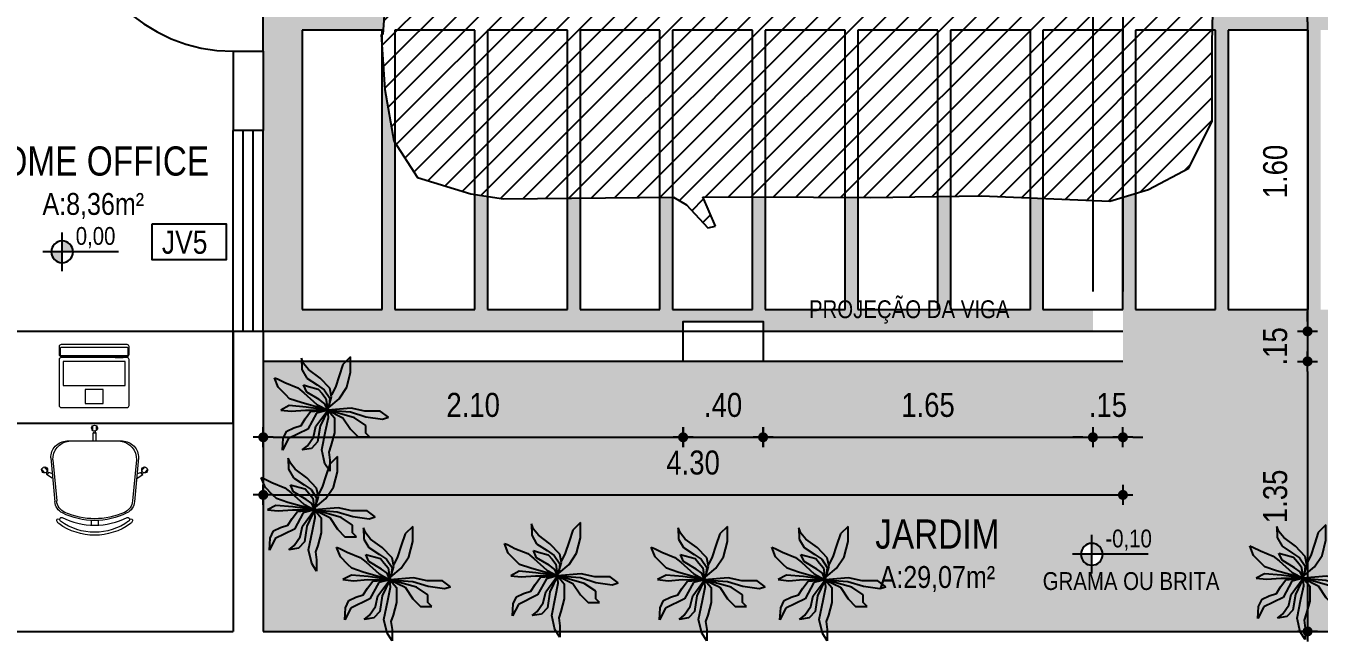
# Model space of a CAD drawing. Header units: millimetres. Extents: x 3955 to 10567, y -112 to 1797.
# Drawn here: x 5277.78 to 5284.25, y 1006.42 to 1009.52 of the extents above; entities that cross this region are included whole.
import ezdxf
from ezdxf.enums import TextEntityAlignment as Align

# ---------------------------------------------------------------- set-up
doc = ezdxf.new("R2010")
doc.units = ezdxf.units.MM
doc.header["$LTSCALE"] = 20
doc.linetypes.add('DASHDOT2', pattern=[0.5, 0.25, -0.125, 0, -0.125])
doc.linetypes.add('HIDDEN2', pattern=[0.1875, 0.125, -0.0625])
for name, color, linetype in [('COTA', 7, 'Continuous'), ('DIVERSOS', 1, 'Continuous'), ('E-hatch', 8, 'Continuous'), ('E-txt-g', 3, 'Continuous'), ('LAYER1', 2, 'Continuous'), ('LAYER7', 4, 'Continuous'), ('PAREDE', 5, 'Continuous'), ('pergolado', 8, 'Continuous'), ('URBANIZACAO', 20, 'Continuous')]:
    doc.layers.add(name, color=color, linetype=linetype)
doc.layers.add('E-Lay-9', color=9, linetype='Continuous', lineweight=9)
doc.layers.add('E-Txt-W', color=7, linetype='Continuous', lineweight=20)
doc.styles.add('F2', font='ARIALN.TTF')
doc.styles.add('REG60', font='romans.shx', dxfattribs={"width": 0.8, "height": 0.15})
doc.styles.add('REG80', font='romans.shx', dxfattribs={"width": 0.8, "height": 0.2})
doc.dimstyles.new('ARQUITETURA', dxfattribs={"dimtxt": 0.11, "dimasz": 0.05, "dimexe": 0.1, "dimexo": 0, "dimgap": 0.1, "dimtad": 1, "dimzin": 5, "dimdsep": 46, "dimtxsty": 'F2', "dimblk": 'COTA', "dimcen": 0, "dimse1": 1, "dimse2": 1, "dimadec": 0, "dimazin": 0, "dimtfac": 2, "dimtix": 1, "dimtmove": 2, "dimatfit": 3, "dimldrblk": 'COTA', "dimfxl": 1, "dimtolj": 1, "dimtzin": 5, "dimarcsym": 0})
pattern_1 = [(270, (0, 0), (0.0898025, -0.0898025), [0.0238125, -0.1557925]), (225, (0, 0), (0.0898025612, -0.0898025612), [0.0238125, -0.1031875]), (315, (0, 0), (0.0898025612, 0.0898025612), [0.0238125, -0.1031875])]

# ---------------------------------------------------------------- blocks, each defined once
blk = doc.blocks.new('COTA')
at = {"layer": 'COTA'}
for p, q in [((-1, 0), (1, 0)), ((0, 1), (0, -1))]:
    blk.add_line(p, q, dxfattribs=at)
at = {"layer": 'COTA', "const_width": 0.5}
blk.add_lwpolyline([(-0.25, 0, 1), (0.25, 0, 1)], format="xyb", close=True, dxfattribs=at)
blk = doc.blocks.new('*D264')
at = {"color": 0, "lineweight": -2}
blk.add_line((5283.3158, 1013.6789), (5285.5658, 1013.6789), dxfattribs=at)
at = {"color": 0, "lineweight": -2, "xscale": 0.05, "yscale": 0.05, "zscale": 0.05, "rotation": 180}
blk.add_blockref('COTA', (5283.2658, 1013.6789), dxfattribs=at)
at = {"color": 0, "lineweight": -2, "xscale": 0.05, "yscale": 0.05, "zscale": 0.05}
blk.add_blockref('COTA', (5285.6158, 1013.6789), dxfattribs=at)
at = {"color": 0, "insert": (5284.4408, 1013.8402), "char_height": 0.12, "attachment_point": 5, "style": 'F2'}
blk.add_mtext('\\A1;2.35', dxfattribs=at)
blk = doc.blocks.new('TXT-AMB75')
at = {"layer": 'E-txt-g', "style": 'REG80', "width": 0.8, "flags": 8}
blk.add_attdef('TXT', text='', height=0.2, dxfattribs=at).set_placement((0.0055, 0.2964), align=Align.CENTER)
at = {"layer": 'E-Txt-W', "style": 'REG60', "width": 0.8, "flags": 8}
blk.add_attdef('TXT', text='', height=0.15, dxfattribs=at).set_placement((0.0055, 0.0271), align=Align.CENTER)
blk = doc.blocks.new('NIVEL')
at = {"layer": 'DIVERSOS'}
h = blk.add_hatch(color=7, dxfattribs=at)
h.paths.add_polyline_path([(0, 0.137, 0.414214), (-0.137, 0), (0, 0)])
h.paths.add_polyline_path([(0, 0), (0, -0.137, 0.414214), (0.137, 0)])
at = {"layer": 'DIVERSOS', "color": 7}
for p, q in [((0, 0.242), (0, -0.242)), ((0.709, 0), (-0.242, 0))]:
    blk.add_line(p, q, dxfattribs=at)
blk.add_circle((0, 0), 0.137, dxfattribs=at)
blk = doc.blocks.new('*D317')
at = {"color": 0, "lineweight": -2}
blk.add_line((5284.1894, 1009.5457), (5284.1894, 1008.0477), dxfattribs=at)
at = {"color": 0, "lineweight": -2, "xscale": 0.05, "yscale": 0.05, "zscale": 0.05}
for p, rotation in [((5284.1894, 1009.5957), 90), ((5284.1894, 1007.9977), 270)]:
    blk.add_blockref('COTA', p, dxfattribs=dict(at, rotation=rotation))
at = {"color": 0, "insert": (5284.0281, 1008.7967), "char_height": 0.12, "attachment_point": 5, "rotation": 90, "style": 'F2'}
blk.add_mtext('\\A1;1.60', dxfattribs=at)
blk = doc.blocks.new('*D318')
at = {"color": 0, "lineweight": -2}
for p, q in [((5284.1894, 1008.0477), (5284.1894, 1008.0977)), ((5284.1894, 1007.9977), (5284.1894, 1007.8477)), ((5284.1894, 1007.7977), (5284.1894, 1007.7477))]:
    blk.add_line(p, q, dxfattribs=at)
at = {"color": 0, "lineweight": -2, "xscale": 0.05, "yscale": 0.05, "zscale": 0.05}
for p, rotation in [((5284.1894, 1007.9977), 270), ((5284.1894, 1007.8477), 90)]:
    blk.add_blockref('COTA', p, dxfattribs=dict(at, rotation=rotation))
at = {"color": 0, "insert": (5284.0281, 1007.9227), "char_height": 0.12, "attachment_point": 5, "rotation": 90, "style": 'F2'}
blk.add_mtext('\\A1;.15', dxfattribs=at)
blk = doc.blocks.new('*D319')
at = {"color": 0, "lineweight": -2}
blk.add_line((5284.1894, 1007.7977), (5284.1894, 1006.5477), dxfattribs=at)
at = {"color": 0, "lineweight": -2, "xscale": 0.05, "yscale": 0.05, "zscale": 0.05}
for p, rotation in [((5284.1894, 1007.8477), 90), ((5284.1894, 1006.4977), 270)]:
    blk.add_blockref('COTA', p, dxfattribs=dict(at, rotation=rotation))
at = {"color": 0, "insert": (5284.0281, 1007.1727), "char_height": 0.12, "attachment_point": 5, "rotation": 90, "style": 'F2'}
blk.add_mtext('\\A1;1.35', dxfattribs=at)
blk = doc.blocks.new('*D320')
at = {"color": 0, "lineweight": -2}
blk.add_line((5279.0158, 1007.4681), (5281.0158, 1007.4681), dxfattribs=at)
at = {"color": 0, "lineweight": -2, "xscale": 0.05, "yscale": 0.05, "zscale": 0.05, "rotation": 180}
blk.add_blockref('COTA', (5278.9658, 1007.4681), dxfattribs=at)
at = {"color": 0, "lineweight": -2, "xscale": 0.05, "yscale": 0.05, "zscale": 0.05}
blk.add_blockref('COTA', (5281.0658, 1007.4681), dxfattribs=at)
at = {"color": 0, "insert": (5280.0158, 1007.6293), "char_height": 0.12, "attachment_point": 5, "style": 'F2'}
blk.add_mtext('\\A1;2.10', dxfattribs=at)
blk = doc.blocks.new('*D321')
at = {"color": 0, "lineweight": -2}
blk.add_line((5281.1158, 1007.4681), (5281.4158, 1007.4681), dxfattribs=at)
at = {"color": 0, "lineweight": -2, "xscale": 0.05, "yscale": 0.05, "zscale": 0.05, "rotation": 180}
blk.add_blockref('COTA', (5281.0658, 1007.4681), dxfattribs=at)
at = {"color": 0, "lineweight": -2, "xscale": 0.05, "yscale": 0.05, "zscale": 0.05}
blk.add_blockref('COTA', (5281.4658, 1007.4681), dxfattribs=at)
at = {"color": 0, "insert": (5281.2658, 1007.6293), "char_height": 0.12, "attachment_point": 5, "style": 'F2'}
blk.add_mtext('\\A1;.40', dxfattribs=at)
blk = doc.blocks.new('*D322')
at = {"color": 0, "lineweight": -2}
blk.add_line((5281.5158, 1007.4681), (5283.0658, 1007.4681), dxfattribs=at)
at = {"color": 0, "lineweight": -2, "xscale": 0.05, "yscale": 0.05, "zscale": 0.05, "rotation": 180}
blk.add_blockref('COTA', (5281.4658, 1007.4681), dxfattribs=at)
at = {"color": 0, "lineweight": -2, "xscale": 0.05, "yscale": 0.05, "zscale": 0.05}
blk.add_blockref('COTA', (5283.1158, 1007.4681), dxfattribs=at)
at = {"color": 0, "insert": (5282.2908, 1007.6293), "char_height": 0.12, "attachment_point": 5, "style": 'F2'}
blk.add_mtext('\\A1;1.65', dxfattribs=at)
blk = doc.blocks.new('*D323')
at = {"color": 0, "lineweight": -2}
for p, q in [((5283.0658, 1007.4681), (5283.0158, 1007.4681)), ((5283.1158, 1007.4681), (5283.2658, 1007.4681)), ((5283.3158, 1007.4681), (5283.3658, 1007.4681))]:
    blk.add_line(p, q, dxfattribs=at)
at = {"color": 0, "lineweight": -2, "xscale": 0.05, "yscale": 0.05, "zscale": 0.05}
blk.add_blockref('COTA', (5283.1158, 1007.4681), dxfattribs=at)
at = {"color": 0, "lineweight": -2, "xscale": 0.05, "yscale": 0.05, "zscale": 0.05, "rotation": 180}
blk.add_blockref('COTA', (5283.2658, 1007.4681), dxfattribs=at)
at = {"color": 0, "insert": (5283.1908, 1007.6293), "char_height": 0.12, "attachment_point": 5, "style": 'F2'}
blk.add_mtext('\\A1;.15', dxfattribs=at)
blk = doc.blocks.new('*D324')
at = {"color": 0, "lineweight": -2}
blk.add_line((5279.0158, 1007.1799), (5283.2158, 1007.1799), dxfattribs=at)
at = {"color": 0, "lineweight": -2, "xscale": 0.05, "yscale": 0.05, "zscale": 0.05, "rotation": 180}
blk.add_blockref('COTA', (5278.9658, 1007.1799), dxfattribs=at)
at = {"color": 0, "lineweight": -2, "xscale": 0.05, "yscale": 0.05, "zscale": 0.05}
blk.add_blockref('COTA', (5283.2658, 1007.1799), dxfattribs=at)
at = {"color": 0, "insert": (5281.1158, 1007.3412), "char_height": 0.12, "attachment_point": 5, "style": 'F2'}
blk.add_mtext('\\A1;4.30', dxfattribs=at)
blk = doc.blocks.new('Notebook')
at = {"layer": 'E-Lay-9', "color": 8}
for p, q in [((-0.175, 0.305), (-0.175, 0.3)), ((-0.175, 0.3), (-0.175, 0.265)), ((0.165, 0.315), (-0.165, 0.315)), ((0.175, 0.3), (0.175, 0.305)), ((0.175, 0.265), (0.175, 0.3)), ((-0.165, 0.255), (0.165, 0.255))]:
    blk.add_line(p, q, dxfattribs=at)
for points in [[(-0.165, 0.26), (0.165, 0.26, 0.414214), (0.17, 0.265), (0.17, 0.295, 0.414214), (0.165, 0.3), (-0.165, 0.3, 0.414214), (-0.17, 0.295), (-0.17, 0.265, 0.414214)], [(-0.165, 0), (0.165, 0, 0.414214), (0.175, 0.01), (0.175, 0.24, 0.414214), (0.165, 0.25), (-0.165, 0.25, 0.414214), (-0.175, 0.24), (-0.175, 0.01, 0.414214)]]:
    blk.add_lwpolyline(points, format="xyb", close=True, dxfattribs=at)
for points in [[(-0.155, 0.11), (0.155, 0.11), (0.155, 0.23), (-0.155, 0.23)], [(-0.105, 0.25), (-0.145, 0.25), (-0.145, 0.255), (-0.105, 0.255)], [(0.105, 0.25), (0.145, 0.25), (0.145, 0.255), (0.105, 0.255)], [(-0.045, 0.02), (0.045, 0.02), (0.045, 0.09), (-0.045, 0.09)]]:
    blk.add_lwpolyline(points, close=True, dxfattribs=at)
for centre, start, end in [((-0.165, 0.305), 90, 180), ((-0.165, 0.265), 180, 270), ((0.165, 0.305), 0, 90), ((0.165, 0.265), 270, 360)]:
    blk.add_arc(centre, 0.01, start, end, dxfattribs=at)
blk = doc.blocks.new('Cadeira')
at = {"layer": 'E-Lay-9', "color": 8}
for p, q in [((-0.0093, 0.0535), (-0.0093, 0.0769)), ((0.0096, 0.0535), (0.0096, 0.0769)), ((-0.1393, 0), (0.1393, 0)), ((-0.0075, 0), (-0.0075, 0.0425)), ((-0.0075, 0.0425), (-0.0056, 0.0425)), ((0.0056, 0.0425), (0.0075, 0.0425)), ((0.0075, 0), (0.0075, 0.0425)), ((-0.2355, -0.1467), (-0.2505, -0.1288)), ((-0.2192, -0.0836), (-0.1996, -0.3023)), ((-0.2087, -0.0936), (-0.1898, -0.2982)), ((0.2087, -0.0936), (0.1898, -0.2982)), ((0.2192, -0.0836), (0.1996, -0.3023)), ((0.2355, -0.1467), (0.2505, -0.1288)), ((-0.25, -0.1588), (-0.265, -0.1409)), ((-0.2398, -0.1647), (-0.2413, -0.1659)), ((-0.2133, -0.1847), (-0.2413, -0.1659)), ((-0.2298, -0.1563), (-0.2313, -0.1575)), ((-0.2144, -0.1618), (-0.2298, -0.1563)), ((0.2133, -0.1847), (0.2413, -0.1659)), ((0.2144, -0.1618), (0.2298, -0.1563)), ((0.2298, -0.1563), (0.2313, -0.1575)), ((0.2398, -0.1647), (0.2413, -0.1659)), ((0.25, -0.1588), (0.265, -0.1409)), ((-0.0175, -0.3961), (-0.0175, -0.4196)), ((0.0175, -0.3961), (0.0175, -0.4196))]:
    blk.add_line(p, q, dxfattribs=at)
blk.add_lwpolyline([(0.1631, -0.3812, -0.237888), (-0.1631, -0.3812, 0.605717), (-0.1738, -0.3953, 0.122717), (-0.17, -0.4, 0.323529), (0.17, -0.4, 0.122717), (0.1738, -0.3953, 0.605717)], format="xyb", close=True, dxfattribs=at)
for centre in [(0, 0.0466), (-0.2382, -0.1579), (0.2382, -0.1579)]:
    blk.add_circle(centre, 0.005, dxfattribs=at)
for centre, radius, start, end in [((0.0001, 0.0652), 0.015, 281.63338, 257.45365), ((-0.1393, -0.08), 0.08, 90, 182.56924), ((0, 0.0475), 0.0075, 221.81031, 318.18969), ((0.1393, -0.08), 0.08, 357.43076, 90), ((-0.1202, -0.0886), 0.0887, 95.59249, 183.25223), ((0.1202, -0.0886), 0.0887, 356.74777, 84.40751), ((-0.2502, -0.1438), 0.015, 322.54635, 298.36662), ((0.2502, -0.1438), 0.015, 241.63338, 217.45365), ((-0.2388, -0.1573), 0.0075, 261.81031, 358.18969), ((0.2388, -0.1573), 0.0075, 181.81031, 278.18969), ((-0.1299, -0.296), 0.07, 185.12125, 243.60471), ((-0.1201, -0.2918), 0.07, 185.2999, 245.73609), ((0.1201, -0.2918), 0.07, 294.26391, 354.7001), ((0.1299, -0.296), 0.07, 296.39529, 354.87875), ((0, -0.0343), 0.3622, 243.60471, 296.39529), ((0, -0.0254), 0.3622, 245.73609, 294.26391), ((-0.1819, -0.3961), 0.00782, 29.81088, 225.32554), ((-0.1625, -0.39), 0.0275, 205.14546, 233.45713), ((0, -0.1648), 0.3052, 234.12379, 305.87621), ((-0.1625, -0.39), 0.0125, 205.14546, 233.1301), ((0.1819, -0.3961), 0.00782, 314.67446, 150.18912), ((0.1625, -0.39), 0.0275, 306.54287, 334.85454)]:
    blk.add_arc(centre, radius, start, end, dxfattribs=at)
blk = doc.blocks.new('vegetação01')
at = {"color": 8}
for p, q in [((-0.0381, 0.2778), (-0.0539, 0.2083)), ((-0.0136, 0.3153), (-0.0381, 0.2778)), ((-0.0189, 0.2195), (-0.0136, 0.259)), ((-0.0136, 0.259), (-0.0136, 0.3153)), ((-0.2204, 0.152), (-0.2502, 0.2102)), ((-0.2502, 0.2102), (-0.2467, 0.1501)), ((-0.1048, 0.2008), (-0.1521, 0.2083)), ((-0.1521, 0.2083), (-0.1258, 0.1877)), ((-0.0749, 0.1689), (-0.1048, 0.2008)), ((-0.0539, 0.2083), (-0.0346, 0.1144)), ((-0.0083, 0.1877), (-0.0189, 0.2195)), ((-0.2467, 0.1501), (-0.2292, 0.1144)), ((-0.124, 0.105), (-0.2204, 0.152)), ((-0.1258, 0.1877), (-0.096, 0.1444)), ((-0.096, 0.1444), (-0.0837, 0.09)), ((-0.0627, 0.09), (-0.0749, 0.1689)), ((0.0092, 0.1238), (-0.0083, 0.1877)), ((0.0901, 0.1052), (0.1282, 0.1433)), ((0.1282, 0.1433), (0.1853, 0.1433)), ((0.1853, 0.1433), (0.1663, 0.1242)), ((-0.2292, 0.1144), (-0.1941, 0.0975)), ((-0.1941, 0.0975), (-0.1573, 0.0863)), ((-0.1573, 0.0863), (-0.1363, 0.0524)), ((-0.0802, 0.0243), (-0.124, 0.105)), ((-0.0837, 0.09), (-0.0242, 0.0099)), ((-0.0242, 0.0099), (-0.0627, 0.09)), ((-0.0346, 0.1144), (-0.0206, 0.0468)), ((0.0092, 0.0487), (0.0092, 0.1238)), ((0.052, 0.048), (0.0901, 0.1052)), ((0.1663, 0.0861), (0.1091, 0.048)), ((0.1663, 0.1242), (0.1663, 0.0861)), ((-0.259, 0.0092), (-0.2064, 0.0149)), ((-0.2169, -0.0132), (-0.259, 0.0092)), ((-0.2064, 0.0149), (-0.1345, 0.0092)), ((-0.0242, 0.0099), (-0.1576, -0.0282)), ((-0.1363, 0.0524), (-0.11, 0.0168)), ((-0.1345, 0.0092), (-0.0242, 0.0099)), ((-0.0242, 0.0099), (-0.1328, -0.0057)), ((-0.11, 0.0168), (-0.0242, 0.0099)), ((-0.0242, 0.0099), (-0.0802, 0.0243)), ((-0.0784, -0.0189), (-0.0242, 0.0099)), ((-0.0242, 0.0099), (-0.0381, -0.0226)), ((-0.0329, -0.0489), (-0.0242, 0.0099)), ((-0.0242, 0.0099), (0.0092, 0.0487)), ((-0.0242, 0.0099), (0.052, 0.048)), ((0.1091, 0.048), (-0.0242, 0.0099)), ((-0.0206, 0.0468), (-0.0242, 0.0099)), ((-0.0242, 0.0099), (0.0898, 0.0186)), ((-0.0242, 0.0099), (-0.0048, -0.0565)), ((0.0933, -0.0001), (-0.0242, 0.0099)), ((0.0898, 0.0186), (0.1669, 0.0431)), ((0.1616, 0.0149), (0.0933, -0.0001)), ((0.2387, 0.0149), (0.1616, 0.0149)), ((0.1669, 0.0431), (0.2493, 0.0543)), ((0.279, 0.0449), (0.2387, 0.0149)), ((0.2493, 0.0543), (0.279, 0.0449)), ((-0.2147, -0.0472), (-0.2338, -0.0663)), ((-0.1328, -0.0057), (-0.2169, -0.0132)), ((-0.1576, -0.0282), (-0.2147, -0.0472)), ((-0.1433, -0.0771), (-0.0784, -0.0189)), ((-0.0662, -0.0433), (-0.1293, -0.0809)), ((-0.0381, -0.0226), (-0.0662, -0.0433)), ((-0.0522, -0.0734), (-0.0329, -0.0489)), ((-0.0416, -0.0921), (-0.0136, -0.0508)), ((-0.0136, -0.0508), (-0.0189, -0.0039)), ((-0.0189, -0.0039), (0.0329, -0.0472)), ((-0.0048, -0.0565), (-0.0136, -0.0996)), ((0.0329, -0.0472), (0.071, -0.1044)), ((-0.2719, -0.1044), (-0.2905, -0.1522)), ((-0.2747, -0.1466), (-0.2379, -0.1278)), ((-0.2338, -0.0663), (-0.2719, -0.1044)), ((-0.2379, -0.1278), (-0.1731, -0.1015)), ((-0.1731, -0.1015), (-0.1433, -0.0771)), ((-0.1293, -0.0809), (-0.1451, -0.1165)), ((-0.1451, -0.1165), (-0.1205, -0.109)), ((-0.1293, -0.1503), (-0.0767, -0.1165)), ((-0.1205, -0.109), (-0.0715, -0.0959)), ((-0.0767, -0.1165), (-0.0416, -0.0921)), ((-0.0715, -0.0959), (-0.0522, -0.0734)), ((-0.0136, -0.0996), (-0.0627, -0.1503)), ((0.0139, -0.1044), (-0.0052, -0.0663)), ((0.0329, -0.1615), (0.0139, -0.1044)), ((0.071, -0.1044), (0.0901, -0.1806)), ((-0.2905, -0.1522), (-0.2747, -0.1466)), ((-0.1556, -0.2498), (-0.1538, -0.1935)), ((-0.1538, -0.1935), (-0.1293, -0.1503)), ((-0.1205, -0.1935), (-0.1451, -0.2235)), ((-0.0627, -0.1503), (-0.1205, -0.1935)), ((0.052, -0.2187), (0.0329, -0.1615)), ((0.0901, -0.1806), (0.0901, -0.2568)), ((-0.1451, -0.2235), (-0.1556, -0.2498)), ((0.0901, -0.2568), (0.052, -0.2187))]:
    blk.add_line(p, q, dxfattribs=at)

msp = doc.modelspace()

# ---------------------------------------------------------------- hatches: boundary and pattern name
at = {"layer": 'E-hatch'}
h = msp.add_hatch(dxfattribs=at)
h.set_pattern_fill('GRASS', color=256, scale=0.005, angle=180, style=0)
h.set_pattern_definition(pattern_1)
edge = h.paths.add_edge_path()
edge.add_line((5284.192, 1011.5068), (5283.792, 1011.5068))
edge.add_line((5283.792, 1011.5068), (5283.792, 1011.7844))
edge.add_ellipse((5283.6942, 1012.1666), major_axis=(0, 0.4392), ratio=0.447637, start_angle=204.18767, end_angle=209.82904, ccw=False)
edge.add_ellipse((5283.6942, 1012.1666), major_axis=(0, 0.4392), ratio=0.447637, start_angle=196.77679, end_angle=204.18767, ccw=False)
edge.add_line((5283.7509, 1011.7461), (5283.7509, 1011.6667))
edge.add_line((5283.7509, 1011.6667), (5283.7455, 1011.4751))
edge.add_line((5283.7455, 1011.4751), (5283.7346, 1011.3345))
edge.add_line((5283.7346, 1011.3345), (5283.7204, 1011.2046))
edge.add_line((5283.7204, 1011.2046), (5283.7031, 1011.1597))
edge.add_line((5283.7031, 1011.1597), (5283.7289, 1011.1597))
edge.add_line((5283.7289, 1011.1597), (5283.7289, 1009.7628))
edge.add_line((5283.7289, 1009.7628), (5283.7185, 1009.7628))
edge.add_line((5283.7185, 1009.7628), (5283.7137, 1009.5037))
edge.add_line((5283.7137, 1009.5037), (5283.7289, 1009.5037))
edge.add_line((5283.7289, 1009.5037), (5283.7289, 1008.1069))
edge.add_line((5283.7289, 1008.1069), (5283.3289, 1008.1069))
edge.add_line((5283.3289, 1008.1069), (5283.3289, 1008.6872))
edge.add_line((5283.3289, 1008.6872), (5283.2658, 1008.6677))
edge.add_line((5283.2658, 1008.6677), (5283.2658, 1008.1069))
edge.add_line((5283.2658, 1008.1069), (5283.2658, 1007.8477))
edge.add_line((5283.2658, 1007.8477), (5278.9658, 1007.8477))
edge.add_line((5278.9658, 1007.8477), (5278.9658, 1006.4977))
edge.add_line((5278.9658, 1006.4977), (5285.6158, 1006.4977))
edge.add_line((5285.6158, 1006.4977), (5285.6158, 1008.6977))
edge.add_line((5285.6158, 1008.6977), (5285.6158, 1013.1977))
edge.add_line((5285.6158, 1013.1977), (5283.2674, 1013.1977))
edge.add_line((5283.2674, 1013.1977), (5283.2672, 1012.802))
edge.add_line((5283.2672, 1012.802), (5283.3289, 1012.7979))
edge.add_line((5283.3289, 1012.7979), (5283.3289, 1012.9036))
edge.add_line((5283.3289, 1012.9036), (5283.7289, 1012.9036))
edge.add_line((5283.7289, 1012.9036), (5283.7289, 1012.599))
edge.add_ellipse((5283.6942, 1012.1666), major_axis=(0, 0.4392), ratio=0.447637, start_angle=335.81233, end_angle=349.83489, ccw=False)
edge.add_line((5283.792, 1012.5528), (5283.792, 1012.9036))
edge.add_line((5283.792, 1012.9036), (5284.192, 1012.9036))
edge.add_line((5284.192, 1012.9036), (5284.192, 1011.5068))
h.paths.add_polyline_path([(5285.1182, 1011.1597), (5285.1182, 1009.7628), (5284.7182, 1009.7628), (5284.7182, 1011.1597)], flags=16)
h.paths.add_polyline_path([(5284.7182, 1011.5068), (5284.7182, 1012.9036), (5285.1182, 1012.9036), (5285.1182, 1011.5068)], flags=16)
h.paths.add_polyline_path([(5284.6551, 1011.1597), (5284.6551, 1009.7628), (5284.2551, 1009.7628), (5284.2551, 1011.1597)], flags=16)
h.paths.add_polyline_path([(5284.6551, 1011.5068), (5284.2551, 1011.5068), (5284.2551, 1012.9036), (5284.6551, 1012.9036)], flags=16)
h.paths.add_polyline_path([(5285.1813, 1011.1597), (5285.4792, 1011.1597), (5285.4792, 1011.5068), (5285.1813, 1011.5068), (5285.1813, 1012.9036), (5285.5813, 1012.9036), (5285.5813, 1011.5068), (5285.5292, 1011.5068), (5285.5292, 1011.1597), (5285.5813, 1011.1597), (5285.5813, 1010.2395), (5285.6017, 1010.2395), (5285.6017, 1007.9895), (5285.5517, 1007.9895), (5285.5517, 1008.1069), (5285.1813, 1008.1069), (5285.1813, 1009.5037), (5285.4792, 1009.5037), (5285.4792, 1009.7628), (5285.1813, 1009.7628)], flags=16)
h.paths.add_polyline_path([(5284.192, 1011.1597), (5284.192, 1009.7628), (5283.792, 1009.7628), (5283.792, 1011.1597)], flags=16)
h.paths.add_polyline_path([(5285.1182, 1009.5037), (5285.1182, 1008.1069), (5284.7182, 1008.1069), (5284.7182, 1009.5037)], flags=16)
h.paths.add_polyline_path([(5284.6551, 1009.5037), (5284.6551, 1008.1069), (5284.2551, 1008.1069), (5284.2551, 1009.5037)], flags=16)
h.paths.add_polyline_path([(5284.192, 1009.5037), (5284.192, 1008.1069), (5283.792, 1008.1069), (5283.792, 1009.5037)], flags=16)
h.paths.add_polyline_path([(5283.1648, 1006.8833, -1), (5283.0552, 1006.8833, -1)], flags=16)
h.paths.add_polyline_path([(5285.7658, 1008.0977), (5286.0658, 1008.0977), (5286.0658, 1008.5477), (5285.7658, 1008.5477)])
h.paths.add_polyline_path([(5286.0658, 1013.1977), (5285.7658, 1013.1977), (5285.6158, 1013.1977), (5285.6158, 1008.6977), (5286.0658, 1008.6977)])
h.paths.add_polyline_path([(5285.7658, 1006.4977), (5286.0658, 1006.4977), (5286.0658, 1007.9477), (5285.7658, 1007.9477)])
h.paths.add_polyline_path([(5279.1609, 1009.5037), (5279.5662, 1009.5037), (5279.5725, 1009.5974), (5278.9658, 1009.5977), (5278.9658, 1009.3977), (5278.9658, 1009.0477), (5278.9658, 1008.8925), (5278.9658, 1007.9977), (5281.0658, 1007.9977), (5281.0658, 1008.0477), (5281.4658, 1008.0477), (5281.4658, 1007.9977), (5283.1158, 1007.9977), (5283.1158, 1008.1069), (5282.8658, 1008.1069), (5282.8658, 1008.6624), (5282.8027, 1008.6652), (5282.8027, 1008.1069), (5282.4027, 1008.1069), (5282.4027, 1008.6735), (5282.3396, 1008.6725), (5282.3396, 1008.1069), (5281.9396, 1008.1069), (5281.9396, 1008.6676), (5281.8765, 1008.6678), (5281.8765, 1008.1069), (5281.4765, 1008.1069), (5281.4765, 1008.6687), (5281.4133, 1008.6689), (5281.4133, 1008.1069), (5281.0133, 1008.1069), (5281.0133, 1008.6681), (5280.9502, 1008.6675), (5280.9502, 1008.1069), (5280.5502, 1008.1069), (5280.5502, 1008.6642), (5280.4871, 1008.6637), (5280.4871, 1008.1069), (5280.0871, 1008.1069), (5280.0871, 1008.6731), (5280.024, 1008.6826), (5280.024, 1008.1069), (5279.624, 1008.1069), (5279.624, 1008.9412), (5279.6184, 1008.95), (5279.574, 1009.2063), (5279.5609, 1009.3997), (5279.5609, 1008.1069), (5279.1609, 1008.1069)], flags=17)
h.paths.add_polyline_path([(5282.0437, 1006.8609), (5282.7394, 1006.8609), (5282.7394, 1007.0833), (5282.0437, 1007.0833)], flags=24)
h.paths.add_polyline_path([(5282.0697, 1006.6496), (5282.7135, 1006.6496), (5282.7135, 1006.8468), (5282.0697, 1006.8468)], flags=24)
h.paths.add_polyline_path([(5284.1523, 1013.1436), (5284.1523, 1013.3947), (5283.9025, 1013.3947), (5283.9025, 1013.1436)], flags=9)
h.paths.add_polyline_path([(5284.1523, 1011.2336), (5284.1523, 1011.5611), (5283.9025, 1011.5611), (5283.9025, 1011.2336)], flags=24)
h.paths.add_polyline_path([(5284.1523, 1008.6289), (5284.1523, 1008.9565), (5283.9025, 1008.9565), (5283.9025, 1008.6289)], flags=8)
h.paths.add_polyline_path([(5284.1523, 1007.7936), (5284.1523, 1008.0447), (5283.9025, 1008.0447), (5283.9025, 1007.7936)], flags=24)
h.paths.add_polyline_path([(5284.1523, 1007.0044), (5284.1523, 1007.3319), (5283.9025, 1007.3319), (5283.9025, 1007.0044)], flags=24)
h.paths.add_polyline_path([(5279.8534, 1007.5051), (5280.181, 1007.5051), (5280.181, 1007.7549), (5279.8534, 1007.7549)], flags=24)
h.paths.add_polyline_path([(5281.1372, 1007.5051), (5281.3884, 1007.5051), (5281.3884, 1007.7549), (5281.1372, 1007.7549)], flags=24)
h.paths.add_polyline_path([(5282.1225, 1007.5051), (5282.45, 1007.5051), (5282.45, 1007.7549), (5282.1225, 1007.7549)], flags=24)
h.paths.add_polyline_path([(5283.0617, 1007.5051), (5283.3128, 1007.5051), (5283.3128, 1007.7549), (5283.0617, 1007.7549)], flags=24)
h.paths.add_polyline_path([(5280.9546, 1007.2169), (5281.2822, 1007.2169), (5281.2822, 1007.4667), (5280.9546, 1007.4667)], flags=24)
h.paths.add_polyline_path([(5282.8415, 1006.6804), (5283.7721, 1006.6804), (5283.7721, 1006.8186), (5282.8415, 1006.8186)], flags=24)
h.paths.add_polyline_path([(5283.1513, 1006.8735), (5283.4373, 1006.8735), (5283.4373, 1007.0341), (5283.1513, 1007.0341)], flags=24)
h = msp.add_hatch(dxfattribs=at)
h.set_pattern_fill('_USER', color=8, scale=0.08, angle=45, style=0, pattern_type=0)
h.set_pattern_definition([(45, (0, 0), (-0.0565685425, 0.0565685425), [])])
h.paths.add_polyline_path([(5283.7214, 1009.9155), (5283.6045, 1010.152), (5283.4037, 1010.2573), (5283.2104, 1010.3169), (5282.5676, 1010.2889), (5282.0121, 1010.2972), (5281.7277, 1010.2965), (5281.1733, 1010.2953), (5281.2367, 1010.4409), (5281.1985, 1010.4487), (5281.0919, 1010.3353), (5281.0275, 1010.2966), (5280.1767, 1010.3037), (5280.0131, 1010.279), (5279.7461, 1010.1985), (5279.6277, 1010.0147), (5279.5833, 1009.7585), (5279.5647, 1009.4823), (5279.5554, 1009.4824), (5279.574, 1009.2063), (5279.6184, 1008.95), (5279.7367, 1008.7662), (5280.0038, 1008.6857), (5280.1673, 1008.661), (5281.0182, 1008.6681), (5281.0825, 1008.6294), (5281.1892, 1008.516), (5281.2273, 1008.5238), (5281.1639, 1008.6694), (5281.7183, 1008.6682), (5282.0028, 1008.6675), (5282.5582, 1008.6758), (5283.2011, 1008.6478), (5283.3944, 1008.7074), (5283.5952, 1008.8127), (5283.712, 1009.0492), (5283.7125, 1009.439)])
h = msp.add_hatch(dxfattribs=at)
h.set_pattern_fill('GRASS', color=256, scale=0.005, angle=180, style=0)
h.set_pattern_definition(pattern_1)
h.paths.add_polyline_path([(5272.0262, 1004.4727), (5284.1772, 1004.4727, -0.02427), (5284.166, 1004.6427), (5284.1658, 1004.6427), (5284.1658, 1004.6727), (5285.9158, 1004.6727), (5285.9158, 1006.3477), (5272.4658, 1006.3477), (5272.4658, 1005.3477), (5272.4358, 1005.3477), (5272.4358, 1005.3481, -0.435466), (5271.5658, 1006.3477), (5261.2158, 1006.3477), (5261.2158, 999.4977), (5285.9158, 999.4977), (5285.9158, 1001.1727), (5284.1658, 1001.1727), (5284.1658, 1001.2027), (5284.1685, 1001.2027, -0.022534), (5284.1929, 1001.3727), (5272.0262, 1001.3727), (5272.0262, 1002.3734), (5272.7695, 1002.3734), (5272.7695, 1003.4719), (5272.0262, 1003.4719)])
h.paths.add_polyline_path([(5268.7198, 1002.6279, -1), (5268.6102, 1002.6279, -1)], flags=16)
h.paths.add_polyline_path([(5272.4358, 1005.3481), (5272.4358, 1006.3477), (5271.5658, 1006.3477, 0.435466)], flags=17)
h.paths.add_polyline_path([(5271.8398, 1006.1057), (5271.8398, 1006.286), (5272.2105, 1006.286), (5272.2105, 1006.1057)], flags=16)
h.paths.add_polyline_path([(5282.2119, 1003.4719), (5282.2119, 1002.3734), (5284.7269, 1002.3734, -0.176763), (5285.9157, 1002.9167, -0.206463), (5284.6405, 1003.4719)], flags=17)
h.paths.add_polyline_path([(5284.6405, 1003.4719, 0.206463), (5285.9157, 1002.9167, -0.019694), (5286.0658, 1002.9227), (5286.0658, 1003.4719)])
h.paths.add_polyline_path([(5284.7269, 1002.3734), (5286.0658, 1002.3734), (5286.0658, 1002.9227, -0.021384), (5285.9157, 1002.9167, 0.176763)])
h.paths.add_polyline_path([(5285.6252, 1002.5967), (5285.6252, 1002.7769), (5285.9959, 1002.7769), (5285.9959, 1002.5967)], flags=16)
h.paths.add_polyline_path([(5286.0658, 1004.4727), (5286.0658, 1004.6727), (5285.9158, 1004.6727), (5285.9158, 1004.6427), (5284.166, 1004.6427, 0.02427), (5284.1772, 1004.4727)])
h.paths.add_polyline_path([(5285.9158, 1001.2027), (5285.9158, 1001.1727), (5286.0658, 1001.1727), (5286.0658, 1001.3727), (5284.1929, 1001.3727, 0.022534), (5284.1685, 1001.2027)])
h.paths.add_polyline_path([(5261.0225, 1006.0352), (5261.2527, 1006.0352), (5261.2527, 1006.2642), (5261.0225, 1006.2642)], flags=9)
h.paths.add_polyline_path([(5262.4915, 1006.0352), (5262.7918, 1006.0352), (5262.7918, 1006.2642), (5262.4915, 1006.2642)], flags=24)
h.paths.add_polyline_path([(5264.0225, 1006.0352), (5264.2527, 1006.0352), (5264.2527, 1006.2642), (5264.0225, 1006.2642)], flags=24)
h.paths.add_polyline_path([(5265.5662, 1006.0352), (5265.8665, 1006.0352), (5265.8665, 1006.2642), (5265.5662, 1006.2642)], flags=24)
h.paths.add_polyline_path([(5267.1725, 1006.0352), (5267.4027, 1006.0352), (5267.4027, 1006.2642), (5267.1725, 1006.2642)], flags=24)
h.paths.add_polyline_path([(5267.812, 1006.0352), (5268.1123, 1006.0352), (5268.1123, 1006.2642), (5267.812, 1006.2642)], flags=24)
h.paths.add_polyline_path([(5268.5225, 1006.0352), (5268.7527, 1006.0352), (5268.7527, 1006.2642), (5268.5225, 1006.2642)], flags=24)
h.paths.add_polyline_path([(5269.162, 1006.0352), (5269.4623, 1006.0352), (5269.4623, 1006.2642), (5269.162, 1006.2642)], flags=24)
h.paths.add_polyline_path([(5275.748, 1006.0299), (5276.0756, 1006.0299), (5276.0756, 1006.2797), (5275.748, 1006.2797)], flags=24)
h.paths.add_polyline_path([(5276.4117, 1006.0299), (5276.6628, 1006.0299), (5276.6628, 1006.2797), (5276.4117, 1006.2797)], flags=24)
h.paths.add_polyline_path([(5282.1274, 1006.0299), (5282.455, 1006.0299), (5282.455, 1006.2797), (5282.1274, 1006.2797)], flags=24)
h.paths.add_polyline_path([(5285.5617, 1006.0299), (5285.8128, 1006.0299), (5285.8128, 1006.2797), (5285.5617, 1006.2797)], flags=24)
h.paths.add_polyline_path([(5285.7872, 1006.0299), (5286.0384, 1006.0299), (5286.0384, 1006.2797), (5285.7872, 1006.2797)], flags=9)
h.paths.add_polyline_path([(5274.9051, 1006.1759), (5274.9051, 1006.427), (5274.6553, 1006.427), (5274.6553, 1006.1759)], flags=9)
h.paths.add_polyline_path([(5276.9863, 1006.2936), (5276.9863, 1006.5447), (5276.7365, 1006.5447), (5276.7365, 1006.2936)], flags=9)
h.paths.add_polyline_path([(5272.5225, 1006.0352), (5272.7527, 1006.0352), (5272.7527, 1006.2642), (5272.5225, 1006.2642)], flags=24)
h.paths.add_polyline_path([(5273.8034, 1006.0299), (5274.131, 1006.0299), (5274.131, 1006.2797), (5273.8034, 1006.2797)], flags=24)
h.paths.add_polyline_path([(5275.1617, 1006.0299), (5275.4128, 1006.0299), (5275.4128, 1006.2797), (5275.1617, 1006.2797)], flags=24)
h.paths.add_polyline_path([(5269.8617, 1006.0299), (5270.1128, 1006.0299), (5270.1128, 1006.2797), (5269.8617, 1006.2797)], flags=24)
h.paths.add_polyline_path([(5271.1534, 1006.0299), (5271.481, 1006.0299), (5271.481, 1006.2797), (5271.1534, 1006.2797)], flags=24)
h.paths.add_polyline_path([(5277.5534, 1006.0299), (5277.881, 1006.0299), (5277.881, 1006.2797), (5277.5534, 1006.2797)], flags=24)
h.paths.add_polyline_path([(5278.7617, 1006.0299), (5279.0128, 1006.0299), (5279.0128, 1006.2797), (5278.7617, 1006.2797)], flags=24)
h.paths.add_polyline_path([(5268.2829, 1002.9628), (5269.3587, 1002.9628), (5269.3587, 1003.2383), (5268.2829, 1003.2383)], flags=24)
h.paths.add_polyline_path([(5268.4641, 1002.7579), (5269.1775, 1002.7579), (5269.1775, 1002.9551), (5268.4641, 1002.9551)], flags=24)
h.paths.add_polyline_path([(5268.3965, 1002.4249), (5269.3271, 1002.4249), (5269.3271, 1002.5632), (5268.3965, 1002.5632)], flags=24)
h.paths.add_polyline_path([(5268.7063, 1002.6181), (5268.9924, 1002.6181), (5268.9924, 1002.7786), (5268.7063, 1002.7786)], flags=24)
h.paths.add_polyline_path([(5271.859, 1006.1052), (5272.1604, 1006.1052), (5272.1604, 1006.2819), (5271.859, 1006.2819)], flags=24)
h.paths.add_polyline_path([(5285.6449, 1002.5986), (5285.9453, 1002.5986), (5285.9453, 1002.7724), (5285.6449, 1002.7724)], flags=8)

# ---------------------------------------------------------------- linework, layer by layer
at = {"color": 6, "linetype": 'DASHDOT2'}
for p, q in [((5283.1158, 1013.1977), (5283.1158, 1007.8477)), ((5283.2658, 1013.1977), (5283.2658, 1007.8477)), ((5283.2658, 1007.9977), (5278.9658, 1007.9977)), ((5283.2658, 1007.8477), (5278.9658, 1007.8477))]:
    msp.add_line(p, q, dxfattribs=at)
at = {"color": 8}
for p, q in [((5278.9658, 1009.3977), (5278.9658, 1010.1977)), ((5278.8158, 1007.9977), (5278.8158, 1009.0025)), ((5278.9658, 1007.9977), (5278.9658, 1009.0025))]:
    msp.add_line(p, q, dxfattribs=at)
at = {"color": 7}
for p, q in [((5278.8658, 1007.9977), (5278.8658, 1009.0025)), ((5278.9158, 1007.9977), (5278.9158, 1009.0025))]:
    msp.add_line(p, q, dxfattribs=at)
at = {"color": 4, "linetype": 'HIDDEN2'}
msp.add_lwpolyline([(5279.5833, 1009.7585), (5279.5647, 1009.4823), (5279.5554, 1009.4824), (5279.574, 1009.2063), (5279.6184, 1008.95), (5279.7367, 1008.7662), (5280.0038, 1008.6857), (5280.1673, 1008.661), (5281.0182, 1008.6681), (5281.0825, 1008.6294), (5281.1892, 1008.516), (5281.2273, 1008.5238), (5281.1639, 1008.6694), (5281.7183, 1008.6682), (5282.0028, 1008.6675), (5282.5582, 1008.6758), (5283.2011, 1008.6478), (5283.3944, 1008.7074), (5283.5952, 1008.8127), (5283.712, 1009.0492), (5283.7125, 1009.439), (5283.7214, 1009.9155)], dxfattribs=at)
at = {"color": 6}
msp.add_lwpolyline([(5278.4102, 1008.5351), (5278.7809, 1008.5351), (5278.7809, 1008.3548), (5278.4102, 1008.3548)], close=True, dxfattribs=at)
at = {"color": 8}
msp.add_lwpolyline([(5278.8158, 1007.9977), (5277.4427, 1007.9977), (5277.4427, 1007.5382), (5278.8158, 1007.5382)], close=True, dxfattribs=at)
at = {"color": 8, "linetype": 'HIDDEN2'}
msp.add_arc((5278.8158, 1010.1977), 0.8, 180, 270, dxfattribs=at)
at = {"layer": 'PAREDE', "color": 5, "linetype": 'Continuous'}
for p, q in [((5278.8158, 1009.3977), (5278.8158, 1009.0025)), ((5278.8158, 1009.3977), (5278.9658, 1009.3977)), ((5278.9658, 1009.3977), (5278.9658, 1009.0025)), ((5278.9658, 1009.3977), (5278.9658, 1009.0477)), ((5278.9658, 1009.0025), (5278.8158, 1009.0025)), ((5278.8158, 1007.9977), (5278.8158, 1006.4977)), ((5278.9658, 1007.9977), (5278.8158, 1007.9977)), ((5278.9658, 1007.9977), (5278.9658, 1006.4977)), ((5276.6158, 1006.4977), (5278.8158, 1006.4977)), ((5278.9658, 1006.4977), (5285.6158, 1006.4977)), ((5282.4158, 1006.4977), (5285.6158, 1006.4977))]:
    msp.add_line(p, q, dxfattribs=at)
msp.add_lwpolyline([(5281.4658, 1007.8477), (5281.0658, 1007.8477), (5281.0658, 1008.0477), (5281.4658, 1008.0477)], close=True, dxfattribs=at)
at = {"layer": 'pergolado', "linetype": 'HIDDEN2'}
for points in [[(5279.5609, 1008.1069), (5279.5609, 1009.5037), (5279.1609, 1009.5037), (5279.1609, 1008.1069)], [(5280.024, 1008.1069), (5280.024, 1009.5037), (5279.624, 1009.5037), (5279.624, 1008.1069)], [(5280.4871, 1008.1069), (5280.4871, 1009.5037), (5280.0871, 1009.5037), (5280.0871, 1008.1069)], [(5280.9502, 1008.1069), (5280.9502, 1009.5037), (5280.5502, 1009.5037), (5280.5502, 1008.1069)], [(5281.4133, 1008.1069), (5281.4133, 1009.5037), (5281.0133, 1009.5037), (5281.0133, 1008.1069)], [(5281.8765, 1008.1069), (5281.8765, 1009.5037), (5281.4765, 1009.5037), (5281.4765, 1008.1069)], [(5282.3396, 1008.1069), (5282.3396, 1009.5037), (5281.9396, 1009.5037), (5281.9396, 1008.1069)], [(5282.8027, 1008.1069), (5282.8027, 1009.5037), (5282.4027, 1009.5037), (5282.4027, 1008.1069)], [(5283.2658, 1008.1069), (5283.2658, 1009.5037), (5282.8658, 1009.5037), (5282.8658, 1008.1069)], [(5283.7289, 1008.1069), (5283.7289, 1009.5037), (5283.3289, 1009.5037), (5283.3289, 1008.1069)], [(5284.192, 1008.1069), (5284.192, 1009.5037), (5283.792, 1009.5037), (5283.792, 1008.1069)]]:
    msp.add_lwpolyline(points, close=True, dxfattribs=at)

# ---------------------------------------------------------------- block references
ref = msp.add_blockref('TXT-AMB75', (5278.1115, 1008.5602), dxfattribs=dict(xscale=0.7290000000000001, yscale=0.7290000000000001, zscale=0.7290000000000001))
ref.add_attrib('TXT', 'HOME OFFICE', dxfattribs={"layer": 'E-txt-g', "color": 2, "height": 0.1458, "style": 'F2'}).set_placement((5278.1155, 1008.7763), align=Align.CENTER)
ref.add_attrib('TXT', 'A:8,36m²', dxfattribs={"layer": 'E-Txt-W', "height": 0.10935, "style": 'F2'}).set_placement((5278.1155, 1008.58), align=Align.CENTER)
msp.add_blockref('Notebook', (5278.1198, 1007.6168))
ref = msp.add_blockref('TXT-AMB75', (5282.3336, 1006.6954), dxfattribs=dict(xscale=0.7290000000000001, yscale=0.7290000000000001, zscale=0.7290000000000001))
ref.add_attrib('TXT', 'JARDIM', dxfattribs={"layer": 'E-txt-g', "color": 2, "height": 0.1458, "style": 'F2'}).set_placement((5282.3376, 1006.9115), align=Align.CENTER)
ref.add_attrib('TXT', 'A:29,07m²', dxfattribs={"layer": 'E-Txt-W', "height": 0.10935, "style": 'F2'}).set_placement((5282.3376, 1006.7151), align=Align.CENTER)
at = {"layer": 'E-Lay-9', "color": 8, "xscale": -1}
msp.add_blockref('Cadeira', (5278.1224, 1007.4486), dxfattribs=at)
at = {"layer": 'LAYER7', "color": 7, "linetype": 'Continuous', "xscale": -0.3985866620477118, "yscale": 0.3985866620477118, "zscale": 0.3985866620477118, "rotation": 180}
for p in [(5277.9597, 1008.3954), (5283.11, 1006.8833)]:
    msp.add_blockref('NIVEL', p, dxfattribs=at)
at = {"layer": 'URBANIZACAO', "xscale": -1, "rotation": 180}
for p in [(5279.3124, 1007.6136), (5279.2464, 1007.1146), (5279.6234, 1006.7662), (5280.4623, 1006.7851), (5281.1974, 1006.7662), (5281.8006, 1006.7662), (5284.191, 1006.773)]:
    msp.add_blockref('vegetação01', p, dxfattribs=at)

# ---------------------------------------------------------------- texts
at = {"layer": 'LAYER1', "color": 7, "linetype": 'Continuous', "style": 'F2'}
for s, p in [('0,00', (5278.0277, 1008.5191)), ('PROJEÇÃO DA VIGA', (5281.6953, 1008.1529)), ('-0,10', (5283.178, 1007.0069)), ('GRAMA OU BRITA', (5282.8645, 1006.794))]:
    msp.add_text(s, height=0.08906, dxfattribs=at).set_placement(p, align=Align.TOP_LEFT)
at = {"layer": 'LAYER1', "color": 6, "linetype": 'Continuous', "style": 'F2'}
msp.add_text('JV5', height=0.11539, dxfattribs=at).set_placement((5278.4588, 1008.5011), align=Align.TOP_LEFT)

# ---------------------------------------------------------------- dimensions: what is measured, and where the dimension line sits
at = {"color": 4}
for base, p1, p2, picture, middle in [((5285.6158, 1013.6789), (5283.2658, 1013.1977), (5285.6158, 1008.6977), '*D264', (5284.4408, 1013.8402)), ((5281.0658, 1007.4681), (5278.9658, 1007.8477), (5281.0658, 1007.8477), '*D320', (5280.0158, 1007.6293)), ((5283.2658, 1007.1799), (5278.9658, 1007.8477), (5283.2658, 1007.8477), '*D324', (5281.1158, 1007.3412)), ((5281.4658, 1007.4681), (5281.0658, 1007.8477), (5281.4658, 1007.8477), '*D321', (5281.2658, 1007.6293)), ((5283.1158, 1007.4681), (5281.4658, 1007.8477), (5283.1158, 1007.8477), '*D322', (5282.2908, 1007.6293)), ((5283.2658, 1007.4681), (5283.1158, 1007.8477), (5283.2658, 1007.8477), '*D323', (5283.1908, 1007.6293))]:
    dim = msp.add_linear_dim(base=base, p1=p1, p2=p2, dimstyle='ARQUITETURA', override={"dimtxt": 0.12, "dimfxl": 0.1, "dimfxlon": 1}, dxfattribs=at)
    dim.commit()
    dim.dimension.update_dxf_attribs({"geometry": picture, "text_midpoint": middle})
for base, p1, p2, picture, middle in [((5284.1894, 1007.9977), (5283.2658, 1009.5957), (5283.2658, 1007.9977), '*D317', (5284.0281, 1008.7967)), ((5284.1894, 1007.8477), (5283.2658, 1007.9977), (5283.2658, 1007.8477), '*D318', (5284.0281, 1007.9227)), ((5284.1894, 1006.4977), (5283.2658, 1007.8477), (5284.0158, 1006.4977), '*D319', (5284.0281, 1007.1727))]:
    dim = msp.add_linear_dim(base=base, p1=p1, p2=p2, angle=90, dimstyle='ARQUITETURA', override={"dimtxt": 0.12, "dimfxl": 0.1, "dimfxlon": 1}, dxfattribs=at)
    dim.commit()
    dim.dimension.update_dxf_attribs({"geometry": picture, "text_midpoint": middle})

doc.saveas('drawing.dxf')
